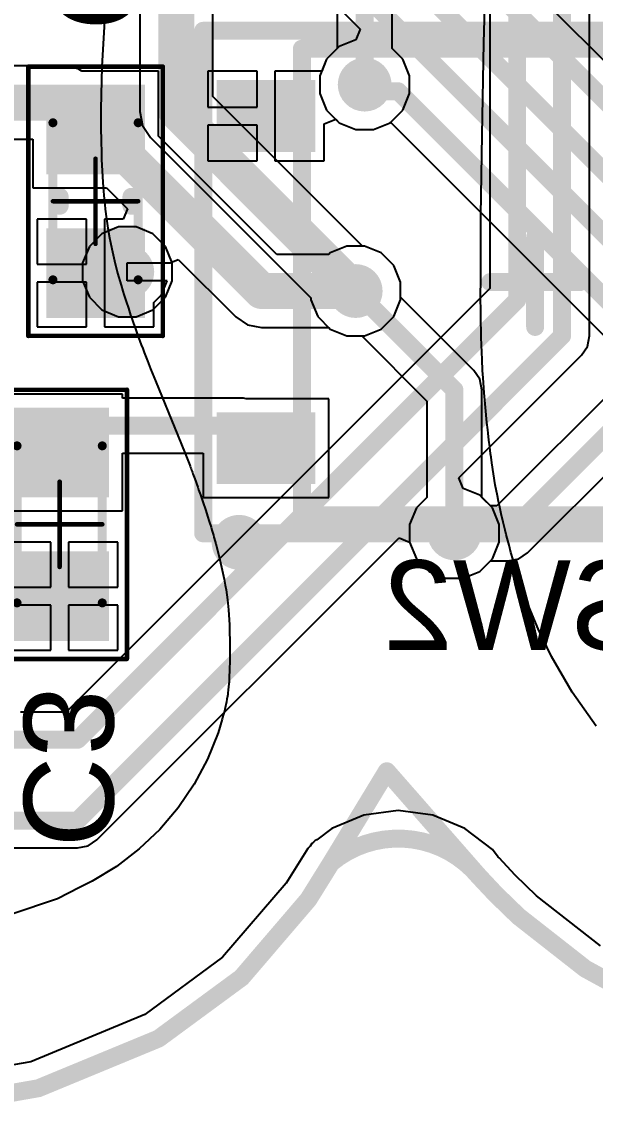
# Model space of a CAD drawing. Header units: inches. Extents: x -30 to 118, y 20 to 51.
# Drawn here: x 86.78 to 93.17, y 19.95 to 32.1 of the extents above; entities that cross this region are included whole.
import ezdxf

# ---------------------------------------------------------------- set-up
doc = ezdxf.new("R2010")
doc.units = ezdxf.units.IN
for name, color, linetype in [('Bottom 3D Body', 216, 'Continuous'), ('Bottom Courtyard', 56, 'Continuous'), ('Bottom Layer', 5, 'Continuous'), ('Bottom Overlay', 54, 'Continuous'), ('Bottom Paste', 16, 'Continuous'), ('Bottom Solder', 6, 'Continuous'), ('Keep-Out Layer', 6, 'Continuous'), ('Mechanical 1', 6, 'Continuous'), ('Top 3D Body', 76, 'Continuous'), ('Top Courtyard', 56, 'Continuous'), ('Top Layer', 1, 'Continuous'), ('Top Overlay', 2, 'Continuous'), ('Via Holes', 16, 'Continuous')]:
    doc.layers.add(name, color=color, linetype=linetype)
doc.styles.add('Arial', font='', dxfattribs={"height": 0.2})
doc.styles.get('Arial').set_extended_font_data('Arial')

# ---------------------------------------------------------------- blocks, each defined once
blk = doc.blocks.new('CAPC0603_1608_55_N_B_532')
at = {"layer": 'Bottom Layer'}
for points in [[(-0.35, 0.5), (-0.35, -0.5), (-1.25, -0.5), (-1.25, 0.5)], [(1.25, 0.5), (1.25, -0.5), (0.35, -0.5), (0.35, 0.5)]]:
    blk.add_hatch(color=5, dxfattribs=at).paths.add_polyline_path(points)
at = {"layer": 'Bottom Paste'}
for points in [[(-0.35, 0.5), (-0.35, -0.5), (-1.25, -0.5), (-1.25, 0.5)], [(1.25, 0.5), (1.25, -0.5), (0.35, -0.5), (0.35, 0.5)]]:
    blk.add_hatch(color=16, dxfattribs=at).paths.add_polyline_path(points)
at = {"layer": 'Bottom Solder'}
for points in [[(-0.3, 0.55), (-0.3, -0.55), (-1.3, -0.55), (-1.3, 0.55)], [(1.3, 0.55), (1.3, -0.55), (0.3, -0.55), (0.3, 0.55)]]:
    blk.add_hatch(color=6, dxfattribs=at).paths.add_polyline_path(points)
at = {"layer": 'Bottom 3D Body'}
for points in [[(-0.875, 0.475, 0.1, 0.1, 0), (0.875, 0.475, 0.1, 0.1, 0)], [(-0.875, 0.475, 0.1, 0.1, 0), (-0.875, -0.475, 0.1, 0.1, 0)], [(0.875, 0.475, 0.1, 0.1, 0), (0.875, -0.475, 0.1, 0.1, 0)], [(-0.875, -0.475, 0.1, 0.1, 0), (0.875, -0.475, 0.1, 0.1, 0)]]:
    blk.add_lwpolyline(points, format="xyseb", dxfattribs=at)
for points in [[(-0.9, 0.475, 0.05, 0.05, 1), (-0.85, 0.475, 0.05, 0.05, 1)], [(-0.9, 0.475, 0.05, 0.05, 1), (-0.85, 0.475, 0.05, 0.05, 1)], [(0.85, 0.475, 0.05, 0.05, 1), (0.9, 0.475, 0.05, 0.05, 1)], [(0.85, 0.475, 0.05, 0.05, 1), (0.9, 0.475, 0.05, 0.05, 1)], [(-0.9, -0.475, 0.05, 0.05, 1), (-0.85, -0.475, 0.05, 0.05, 1)], [(-0.9, -0.475, 0.05, 0.05, 1), (-0.85, -0.475, 0.05, 0.05, 1)], [(0.85, -0.475, 0.05, 0.05, 1), (0.9, -0.475, 0.05, 0.05, 1)], [(0.85, -0.475, 0.05, 0.05, 1), (0.9, -0.475, 0.05, 0.05, 1)]]:
    blk.add_lwpolyline(points, format="xyseb", close=True, dxfattribs=at)
at = {"layer": 'Bottom Courtyard'}
for points in [[(-1.5, 0.75, 0.05, 0.05, 0), (-1.5, -0.75, 0.05, 0.05, 0)], [(-1.5, 0.75, 0.05, 0.05, 0), (1.5, 0.75, 0.05, 0.05, 0)], [(1.5, 0.75, 0.05, 0.05, 0), (1.5, -0.75, 0.05, 0.05, 0)], [(0, 0.475, 0.05, 0.05, 0), (0, -0.475, 0.05, 0.05, 0)], [(-0.475, 0, 0.05, 0.05, 0), (0.475, 0, 0.05, 0.05, 0)], [(-1.5, -0.75, 0.05, 0.05, 0), (1.5, -0.75, 0.05, 0.05, 0)]]:
    blk.add_lwpolyline(points, format="xyseb", dxfattribs=at)
for points in [[(-1.512, 0.75, 0.025, 0.025, 1), (-1.488, 0.75, 0.025, 0.025, 1)], [(-1.512, 0.75, 0.025, 0.025, 1), (-1.488, 0.75, 0.025, 0.025, 1)], [(1.488, 0.75, 0.025, 0.025, 1), (1.513, 0.75, 0.025, 0.025, 1)], [(1.488, 0.75, 0.025, 0.025, 1), (1.513, 0.75, 0.025, 0.025, 1)], [(-0.012, 0.475, 0.025, 0.025, 1), (0.013, 0.475, 0.025, 0.025, 1)], [(-0.487, 0, 0.025, 0.025, 1), (-0.462, 0, 0.025, 0.025, 1)], [(0.463, 0, 0.025, 0.025, 1), (0.488, 0, 0.025, 0.025, 1)], [(-0.012, -0.475, 0.025, 0.025, 1), (0.013, -0.475, 0.025, 0.025, 1)], [(-1.512, -0.75, 0.025, 0.025, 1), (-1.488, -0.75, 0.025, 0.025, 1)], [(-1.512, -0.75, 0.025, 0.025, 1), (-1.488, -0.75, 0.025, 0.025, 1)], [(1.488, -0.75, 0.025, 0.025, 1), (1.513, -0.75, 0.025, 0.025, 1)], [(1.488, -0.75, 0.025, 0.025, 1), (1.513, -0.75, 0.025, 0.025, 1)]]:
    blk.add_lwpolyline(points, format="xyseb", close=True, dxfattribs=at)
blk = doc.blocks.new('CAPC0603_1608_55_N_B_585')
at = {"layer": 'Bottom Layer'}
for points in [[(-0.35, 0.5), (-0.35, -0.5), (-1.25, -0.5), (-1.25, 0.5)], [(1.25, 0.5), (1.25, -0.5), (0.35, -0.5), (0.35, 0.5)]]:
    blk.add_hatch(color=5, dxfattribs=at).paths.add_polyline_path(points)
at = {"layer": 'Bottom Paste'}
for points in [[(-0.35, 0.5), (-0.35, -0.5), (-1.25, -0.5), (-1.25, 0.5)], [(1.25, 0.5), (1.25, -0.5), (0.35, -0.5), (0.35, 0.5)]]:
    blk.add_hatch(color=16, dxfattribs=at).paths.add_polyline_path(points)
at = {"layer": 'Bottom Solder'}
for points in [[(-0.3, 0.55), (-0.3, -0.55), (-1.3, -0.55), (-1.3, 0.55)], [(1.3, 0.55), (1.3, -0.55), (0.3, -0.55), (0.3, 0.55)]]:
    blk.add_hatch(color=6, dxfattribs=at).paths.add_polyline_path(points)
at = {"layer": 'Bottom Overlay'}
for points in [[(-0.05, 0.4, 0.2, 0.2, 0), (0.05, 0.4, 0.2, 0.2, 0)], [(-0.05, -0.4, 0.2, 0.2, 0), (0.05, -0.4, 0.2, 0.2, 0)]]:
    blk.add_lwpolyline(points, format="xyseb", dxfattribs=at)
for points in [[(-0.1, 0.4, 0.1, 0.1, 1), (0, 0.4, 0.1, 0.1, 1)], [(0, 0.4, 0.1, 0.1, 1), (0.1, 0.4, 0.1, 0.1, 1)], [(-0.1, -0.4, 0.1, 0.1, 1), (0, -0.4, 0.1, 0.1, 1)], [(0, -0.4, 0.1, 0.1, 1), (0.1, -0.4, 0.1, 0.1, 1)]]:
    blk.add_lwpolyline(points, format="xyseb", close=True, dxfattribs=at)
at = {"layer": 'Top 3D Body'}
for points in [[(-0.875, 0.475, 0.1, 0.1, 0), (0.875, 0.475, 0.1, 0.1, 0)], [(-0.875, 0.475, 0.1, 0.1, 0), (-0.875, -0.475, 0.1, 0.1, 0)], [(0.875, 0.475, 0.1, 0.1, 0), (0.875, -0.475, 0.1, 0.1, 0)], [(-0.875, -0.475, 0.1, 0.1, 0), (0.875, -0.475, 0.1, 0.1, 0)]]:
    blk.add_lwpolyline(points, format="xyseb", dxfattribs=at)
for points in [[(-0.9, 0.475, 0.05, 0.05, 1), (-0.85, 0.475, 0.05, 0.05, 1)], [(-0.9, 0.475, 0.05, 0.05, 1), (-0.85, 0.475, 0.05, 0.05, 1)], [(0.85, 0.475, 0.05, 0.05, 1), (0.9, 0.475, 0.05, 0.05, 1)], [(0.85, 0.475, 0.05, 0.05, 1), (0.9, 0.475, 0.05, 0.05, 1)], [(-0.9, -0.475, 0.05, 0.05, 1), (-0.85, -0.475, 0.05, 0.05, 1)], [(-0.9, -0.475, 0.05, 0.05, 1), (-0.85, -0.475, 0.05, 0.05, 1)], [(0.85, -0.475, 0.05, 0.05, 1), (0.9, -0.475, 0.05, 0.05, 1)], [(0.85, -0.475, 0.05, 0.05, 1), (0.9, -0.475, 0.05, 0.05, 1)]]:
    blk.add_lwpolyline(points, format="xyseb", close=True, dxfattribs=at)
at = {"layer": 'Top Courtyard'}
for points in [[(-1.5, 0.75, 0.05, 0.05, 0), (1.5, 0.75, 0.05, 0.05, 0)], [(-1.5, 0.75, 0.05, 0.05, 0), (-1.5, -0.75, 0.05, 0.05, 0)], [(1.5, 0.75, 0.05, 0.05, 0), (1.5, -0.75, 0.05, 0.05, 0)], [(0, 0.475, 0.05, 0.05, 0), (0, -0.475, 0.05, 0.05, 0)], [(-0.475, 0, 0.05, 0.05, 0), (0.475, 0, 0.05, 0.05, 0)], [(-1.5, -0.75, 0.05, 0.05, 0), (1.5, -0.75, 0.05, 0.05, 0)]]:
    blk.add_lwpolyline(points, format="xyseb", dxfattribs=at)
for points in [[(-1.513, 0.75, 0.025, 0.025, 1), (-1.488, 0.75, 0.025, 0.025, 1)], [(-1.513, 0.75, 0.025, 0.025, 1), (-1.488, 0.75, 0.025, 0.025, 1)], [(1.488, 0.75, 0.025, 0.025, 1), (1.513, 0.75, 0.025, 0.025, 1)], [(1.488, 0.75, 0.025, 0.025, 1), (1.513, 0.75, 0.025, 0.025, 1)], [(-0.012, 0.475, 0.025, 0.025, 1), (0.013, 0.475, 0.025, 0.025, 1)], [(-0.487, 0, 0.025, 0.025, 1), (-0.462, 0, 0.025, 0.025, 1)], [(0.462, 0, 0.025, 0.025, 1), (0.487, 0, 0.025, 0.025, 1)], [(-0.012, -0.475, 0.025, 0.025, 1), (0.013, -0.475, 0.025, 0.025, 1)], [(-1.513, -0.75, 0.025, 0.025, 1), (-1.488, -0.75, 0.025, 0.025, 1)], [(-1.513, -0.75, 0.025, 0.025, 1), (-1.488, -0.75, 0.025, 0.025, 1)], [(1.488, -0.75, 0.025, 0.025, 1), (1.513, -0.75, 0.025, 0.025, 1)], [(1.488, -0.75, 0.025, 0.025, 1), (1.513, -0.75, 0.025, 0.025, 1)]]:
    blk.add_lwpolyline(points, format="xyseb", close=True, dxfattribs=at)
blk = doc.blocks.new('PTS526_SK15_SMTR2_LFS_B_602')
at = {"layer": 'Bottom Layer'}
for points in [[(-3.5, 2.2), (-2.5, 2.2), (-2.5, 1.5), (-3.5, 1.5)], [(2.5, 2.2), (3.5, 2.2), (3.5, 1.5), (2.5, 1.5)], [(-3.5, -1.5), (-2.5, -1.5), (-2.5, -2.2), (-3.5, -2.2)], [(2.5, -1.5), (3.5, -1.5), (3.5, -2.2), (2.5, -2.2)]]:
    blk.add_hatch(color=5, dxfattribs=at).paths.add_polyline_path(points)
at = {"layer": 'Bottom Paste'}
for points in [[(-3.5, 2.2), (-2.5, 2.2), (-2.5, 1.5), (-3.5, 1.5)], [(2.5, 2.2), (3.5, 2.2), (3.5, 1.5), (2.5, 1.5)], [(-3.5, -1.5), (-2.5, -1.5), (-2.5, -2.2), (-3.5, -2.2)], [(2.5, -1.5), (3.5, -1.5), (3.5, -2.2), (2.5, -2.2)]]:
    blk.add_hatch(color=16, dxfattribs=at).paths.add_polyline_path(points)
at = {"layer": 'Bottom Solder'}
for points in [[(-3.55, 2.25), (-2.45, 2.25), (-2.45, 1.45), (-3.55, 1.45)], [(2.45, 2.25), (3.55, 2.25), (3.55, 1.45), (2.45, 1.45)], [(-3.55, -1.45), (-2.45, -1.45), (-2.45, -2.25), (-3.55, -2.25)], [(2.45, -1.45), (3.55, -1.45), (3.55, -2.25), (2.45, -2.25)]]:
    blk.add_hatch(color=6, dxfattribs=at).paths.add_polyline_path(points)
at = {"layer": 'Bottom 3D Body'}
for points in [[(-2.6, -2.6, 0.2, 0.2, 0), (-2.6, 2.6, 0.2, 0.2, 0)], [(-2.6, 2.6, 0.2, 0.2, 0), (2.6, 2.6, 0.2, 0.2, 0)], [(2.6, -2.6, 0.2, 0.2, 0), (2.6, 2.6, 0.2, 0.2, 0)], [(-2.6, -2.6, 0.2, 0.2, 0), (2.6, -2.6, 0.2, 0.2, 0)]]:
    blk.add_lwpolyline(points, format="xyseb", dxfattribs=at)
for points in [[(-2.65, 2.6, 0.1, 0.1, 1), (-2.55, 2.6, 0.1, 0.1, 1)], [(-2.65, 2.6, 0.1, 0.1, 1), (-2.55, 2.6, 0.1, 0.1, 1)], [(2.55, 2.6, 0.1, 0.1, 1), (2.65, 2.6, 0.1, 0.1, 1)], [(2.55, 2.6, 0.1, 0.1, 1), (2.65, 2.6, 0.1, 0.1, 1)], [(-2.65, -2.6, 0.1, 0.1, 1), (-2.55, -2.6, 0.1, 0.1, 1)], [(-2.65, -2.6, 0.1, 0.1, 1), (-2.55, -2.6, 0.1, 0.1, 1)], [(2.55, -2.6, 0.1, 0.1, 1), (2.65, -2.6, 0.1, 0.1, 1)], [(2.55, -2.6, 0.1, 0.1, 1), (2.65, -2.6, 0.1, 0.1, 1)]]:
    blk.add_lwpolyline(points, format="xyseb", close=True, dxfattribs=at)
at = {"layer": 'Bottom Courtyard'}
for points in [[(-3.7, 2.8, 0.2, 0.2, 0), (3.7, 2.8, 0.2, 0.2, 0)], [(-3.7, -2.8, 0.2, 0.2, 0), (-3.7, 2.8, 0.2, 0.2, 0)], [(3.7, -2.8, 0.2, 0.2, 0), (3.7, 2.8, 0.2, 0.2, 0)], [(0, -0.5, 0.2, 0.2, 0), (0, 0.5, 0.2, 0.2, 0)], [(-0.5, 0, 0.2, 0.2, 0), (0.5, 0, 0.2, 0.2, 0)], [(-3.7, -2.8, 0.2, 0.2, 0), (3.7, -2.8, 0.2, 0.2, 0)]]:
    blk.add_lwpolyline(points, format="xyseb", dxfattribs=at)
for points in [[(-3.75, 2.8, 0.1, 0.1, 1), (-3.65, 2.8, 0.1, 0.1, 1)], [(-3.75, 2.8, 0.1, 0.1, 1), (-3.65, 2.8, 0.1, 0.1, 1)], [(3.65, 2.8, 0.1, 0.1, 1), (3.75, 2.8, 0.1, 0.1, 1)], [(3.65, 2.8, 0.1, 0.1, 1), (3.75, 2.8, 0.1, 0.1, 1)], [(-0.05, 0.5, 0.1, 0.1, 1), (0.05, 0.5, 0.1, 0.1, 1)], [(-0.55, 0, 0.1, 0.1, 1), (-0.45, 0, 0.1, 0.1, 1)], [(0.45, 0, 0.1, 0.1, 1), (0.55, 0, 0.1, 0.1, 1)], [(-0.05, -0.5, 0.1, 0.1, 1), (0.05, -0.5, 0.1, 0.1, 1)], [(-3.75, -2.8, 0.1, 0.1, 1), (-3.65, -2.8, 0.1, 0.1, 1)], [(-3.75, -2.8, 0.1, 0.1, 1), (-3.65, -2.8, 0.1, 0.1, 1)], [(3.65, -2.8, 0.1, 0.1, 1), (3.75, -2.8, 0.1, 0.1, 1)], [(3.65, -2.8, 0.1, 0.1, 1), (3.75, -2.8, 0.1, 0.1, 1)]]:
    blk.add_lwpolyline(points, format="xyseb", close=True, dxfattribs=at)
at = {"layer": 'Bottom Overlay'}
for points in [[(-2.6, 2.6, 0.2, 0.2, 0), (2.6, 2.6, 0.2, 0.2, 0)], [(-2.6, -1.1, 0.2, 0.2, 0), (-2.6, 1.1, 0.2, 0.2, 0)], [(2.6, -1.1, 0.2, 0.2, 0), (2.6, 1.1, 0.2, 0.2, 0)], [(-2.6, -2.6, 0.2, 0.2, 0), (2.6, -2.6, 0.2, 0.2, 0)]]:
    blk.add_lwpolyline(points, format="xyseb", dxfattribs=at)
for points in [[(-2.65, 2.6, 0.1, 0.1, 1), (-2.55, 2.6, 0.1, 0.1, 1)], [(2.55, 2.6, 0.1, 0.1, 1), (2.65, 2.6, 0.1, 0.1, 1)], [(-2.65, 1.1, 0.1, 0.1, 1), (-2.55, 1.1, 0.1, 0.1, 1)], [(2.55, 1.1, 0.1, 0.1, 1), (2.65, 1.1, 0.1, 0.1, 1)], [(-2.65, -1.1, 0.1, 0.1, 1), (-2.55, -1.1, 0.1, 0.1, 1)], [(2.55, -1.1, 0.1, 0.1, 1), (2.65, -1.1, 0.1, 0.1, 1)], [(-2.65, -2.6, 0.1, 0.1, 1), (-2.55, -2.6, 0.1, 0.1, 1)], [(2.55, -2.6, 0.1, 0.1, 1), (2.65, -2.6, 0.1, 0.1, 1)], [(-3.15, -2.9, 0.31, 0.31, 1), (-3.45, -2.9, 0.31, 0.31, 1)], [(-3.528, -2.9, 0.155, 0.155, 1), (-3.373, -2.9, 0.155, 0.155, 1)], [(-3.228, -2.9, 0.155, 0.155, 1), (-3.073, -2.9, 0.155, 0.155, 1)]]:
    blk.add_lwpolyline(points, format="xyseb", close=True, dxfattribs=at)

msp = doc.modelspace()

# ---------------------------------------------------------------- hatches: boundary and pattern name
at = {"layer": 'Bottom Layer'}
h = msp.add_hatch(color=5, dxfattribs=at)
edge = h.paths.add_edge_path()
edge.add_arc((90.6, 31.4), 0.3, 0, 360)
h = msp.add_hatch(color=5, dxfattribs=at)
edge = h.paths.add_edge_path()
edge.add_arc((87.954, 29.314), 0.3, 0, 360)
h = msp.add_hatch(color=5, dxfattribs=at)
edge = h.paths.add_edge_path()
edge.add_arc((90.5, 29.1), 0.3, 0, 360)
h = msp.add_hatch(color=5, dxfattribs=at)
edge = h.paths.add_edge_path()
edge.add_arc((91.6, 26.4), 0.3, 0, 360)
at = {"layer": 'Top Layer'}
h = msp.add_hatch(color=1, dxfattribs=at)
edge = h.paths.add_edge_path()
edge.add_arc((90.6, 31.4), 0.3, 0, 360)
h = msp.add_hatch(color=1, dxfattribs=at)
edge = h.paths.add_edge_path()
edge.add_arc((87.954, 29.314), 0.3, 0, 360)
h = msp.add_hatch(color=1, dxfattribs=at)
edge = h.paths.add_edge_path()
edge.add_arc((90.5, 29.1), 0.3, 0, 360)
h = msp.add_hatch(color=1, dxfattribs=at)
edge = h.paths.add_edge_path()
edge.add_arc((91.6, 26.4), 0.3, 0, 360)
at = {"layer": 'Via Holes'}
h = msp.add_hatch(color=7, dxfattribs=at)
edge = h.paths.add_edge_path()
edge.add_arc((90.6, 31.4), 0.15, 0, 360)
h = msp.add_hatch(color=7, dxfattribs=at)
edge = h.paths.add_edge_path()
edge.add_arc((87.954, 29.314), 0.15, 0, 360)
h = msp.add_hatch(color=7, dxfattribs=at)
edge = h.paths.add_edge_path()
edge.add_arc((90.5, 29.1), 0.15, 0, 360)
h = msp.add_hatch(color=7, dxfattribs=at)
edge = h.paths.add_edge_path()
edge.add_arc((91.6, 26.4), 0.15, 0, 360)

# ---------------------------------------------------------------- linework, layer by layer
at = {"layer": 'Bottom Layer'}
for p, q in [((93.839, 31.094), (92.106, 32.827)), ((90.073, 32.494), (90.55, 32.017)), ((90.55, 32.017), (90.501, 31.9)), ((90.501, 31.9), (90.317, 31.824)), ((90.501, 31.9), (90.501, 31.9)), ((90.317, 31.824), (90.176, 31.683)), ((87.25, 31.608), (86.065, 31.608)), ((87.406, 31.577), (87.25, 31.608)), ((87.25, 31.608), (87.25, 31.608)), ((90.176, 31.683), (90.121, 31.55)), ((87.446, 31.55), (87.406, 31.577)), ((88.3, 31.55), (87.446, 31.55)), ((88.3, 30.827), (88.3, 31.55)), ((89.4, 31.55), (88.85, 31.55)), ((88.85, 31.55), (88.85, 31.15)), ((89.4, 31.15), (89.4, 31.55)), ((90.121, 31.55), (89.6, 31.55)), ((89.6, 31.55), (89.6, 31.05)), ((88.85, 31.15), (89.4, 31.15)), ((89.6, 31.05), (89.6, 30.55)), ((90.15, 30.963), (90.277, 31.016)), ((90.277, 31.016), (90.317, 30.976)), ((89.4, 30.95), (88.85, 30.95)), ((88.85, 30.95), (88.85, 30.55)), ((89.4, 30.55), (89.4, 30.95)), ((90.15, 30.55), (90.15, 30.963)), ((90.317, 30.976), (90.501, 30.9)), ((90.501, 30.9), (90.699, 30.9)), ((90.699, 30.9), (90.883, 30.976)), ((90.883, 30.976), (90.887, 30.98)), ((90.887, 30.98), (93.534, 28.334)), ((86.137, 30.792), (86.9, 30.792)), ((86.9, 30.792), (86.9, 30.25)), ((89.619, 29.508), (88.3, 30.827)), ((88.85, 30.55), (89.4, 30.55)), ((89.6, 30.55), (90.15, 30.55)), ((86.9, 30.25), (87.723, 30.25)), ((87.723, 30.25), (87.956, 30.017)), ((87.956, 30.017), (87.907, 29.9)), ((87.5, 29.9), (86.95, 29.9)), ((86.95, 29.9), (86.95, 29.4)), ((87.5, 29.4), (87.5, 29.9)), ((87.907, 29.9), (87.7, 29.9)), ((87.7, 29.9), (87.7, 29.3)), ((90.401, 29.6), (90.217, 29.524)), ((90.599, 29.6), (90.401, 29.6)), ((90.783, 29.524), (90.599, 29.6)), ((87.954, 29.214), (87.954, 29.414)), ((87.954, 29.414), (88.435, 29.414)), ((88.435, 29.414), (88.441, 29.418)), ((88.441, 29.418), (88.522, 29.451)), ((88.522, 29.451), (89.162, 28.812)), ((90.201, 29.508), (89.619, 29.508)), ((90.217, 29.524), (90.201, 29.508)), ((90.924, 29.383), (90.783, 29.524)), ((86.95, 29.4), (87.5, 29.4)), ((87.7, 29.3), (87.7, 28.7)), ((91, 29.199), (90.924, 29.383)), ((87.5, 29.2), (86.95, 29.2)), ((86.95, 29.2), (86.95, 28.7)), ((87.5, 28.7), (87.5, 29.2)), ((88.4, 29.214), (87.954, 29.214)), ((88.336, 29.059), (88.4, 29.214)), ((91, 29.033), (91, 29.199)), ((88.25, 28.973), (88.336, 29.059)), ((88.25, 28.7), (88.25, 28.973)), ((91.816, 28.216), (91, 29.033)), ((89.162, 28.812), (89.162, 28.812)), ((89.162, 28.812), (89.294, 28.723)), ((86.95, 28.7), (87.5, 28.7)), ((87.7, 28.7), (88.25, 28.7)), ((89.294, 28.723), (89.45, 28.692)), ((89.45, 28.692), (90.201, 28.692)), ((90.201, 28.692), (90.217, 28.676)), ((90.217, 28.676), (90.401, 28.6)), ((90.401, 28.6), (90.567, 28.6)), ((90.567, 28.6), (91.294, 27.873)), ((91.883, 28.117), (91.816, 28.216)), ((91.816, 28.216), (91.816, 28.216)), ((91.906, 28), (91.883, 28.117)), ((87.9, 27.95), (86.5, 27.95)), ((87.9, 27.906), (87.9, 27.95)), ((91.906, 26.801), (91.906, 28)), ((89.25, 27.906), (87.9, 27.906)), ((89.28, 27.9), (89.25, 27.906)), ((89.25, 27.906), (89.25, 27.906)), ((90.2, 27.9), (89.28, 27.9)), ((90.2, 26.8), (90.2, 27.9)), ((91.294, 27.873), (91.294, 26.801)), ((87.9, 26.65), (87.9, 27.294)), ((87.9, 27.294), (88.8, 27.294)), ((88.8, 27.294), (88.8, 26.8)), ((88.8, 26.8), (90.2, 26.8)), ((91.294, 26.801), (91.176, 26.683)), ((92.024, 26.683), (91.906, 26.801)), ((86.5, 26.65), (87.9, 26.65)), ((91.176, 26.683), (91.1, 26.499)), ((92.1, 26.499), (92.024, 26.683)), ((91.1, 26.499), (91.1, 26.301)), ((92.1, 26.301), (92.1, 26.499)), ((87.1, 26.3), (86.55, 26.3)), ((87.1, 25.8), (87.1, 26.3)), ((87.85, 26.3), (87.3, 26.3)), ((87.3, 26.3), (87.3, 25.8)), ((87.85, 25.8), (87.85, 26.3)), ((91.1, 26.301), (91.176, 26.117)), ((92.024, 26.117), (92.1, 26.301)), ((91.176, 26.117), (91.317, 25.976)), ((91.883, 25.976), (92.024, 26.117)), ((91.317, 25.976), (91.501, 25.9)), ((91.501, 25.9), (91.699, 25.9)), ((91.699, 25.9), (91.883, 25.976)), ((86.55, 25.8), (87.1, 25.8)), ((87.3, 25.8), (87.85, 25.8)), ((87.1, 25.6), (86.55, 25.6)), ((87.1, 25.1), (87.1, 25.6)), ((87.85, 25.6), (87.3, 25.6)), ((87.3, 25.6), (87.3, 25.1)), ((87.85, 25.1), (87.85, 25.6)), ((86.55, 25.1), (87.1, 25.1)), ((87.3, 25.1), (87.85, 25.1)), ((90.591, 23.261), (90.233, 23.113)), ((90.975, 23.312), (90.591, 23.261)), ((91.358, 23.261), (90.975, 23.312)), ((91.716, 23.113), (91.358, 23.261)), ((90.233, 23.113), (90.068, 22.986)), ((92.023, 22.877), (91.716, 23.113)), ((90.048, 22.977), (90.031, 22.959)), ((90.068, 22.986), (90.048, 22.977)), ((89.967, 22.89), (89.726, 22.502)), ((89.991, 22.916), (89.967, 22.89)), ((90.01, 22.945), (89.991, 22.916)), ((90.031, 22.959), (90.01, 22.945)), ((92.088, 22.793), (92.023, 22.877)), ((92.098, 22.786), (92.088, 22.793)), ((92.278, 22.593), (92.098, 22.786)), ((89.726, 22.502), (89.017, 21.676)), ((92.517, 22.362), (92.278, 22.593)), ((93.228, 21.805), (92.517, 22.362)), ((89.017, 21.676), (88.151, 21.039)), ((88.151, 21.039), (86.877, 20.512)), ((86.877, 20.512), (85.983, 20.356))]:
    msp.add_line(p, q, dxfattribs=at)
for points in [[(90.2, 32.8, 0.2, 0.2, 0), (94.05, 28.95, 0.2, 0.2, 0)], [(91.8, 32.7, 0.2, 0.2, 0), (94.7, 29.8, 0.2, 0.2, 0)], [(91.2, 32.5, 0.2, 0.2, 0), (94.35, 29.35, 0.2, 0.2, 0)], [(90.6, 31.4, 0.2, 0.2, 0), (90.674, 31.326, 0.2, 0.2, 0)], [(85.075, 31.2, 0.4, 0.4, 0), (87.25, 31.2, 0.4, 0.4, 0)], [(87.25, 31.2, 0.4, 0.4, 0), (87.55, 30.9, 0.4, 0.4, 0)], [(90.674, 31.326, 0.2, 0.2, 0), (90.974, 31.326, 0.2, 0.2, 0)], [(90.974, 31.326, 0.2, 0.2, 0), (93.75, 28.55, 0.2, 0.2, 0)], [(87.55, 30.9, 0.4, 0.4, 0), (87.6, 30.9, 0.4, 0.4, 0)], [(87.6, 30.9, 0.4, 0.4, 0), (87.65, 30.9, 0.4, 0.4, 0)], [(87.65, 30.9, 0.4, 0.4, 0), (89.45, 29.1, 0.4, 0.4, 0)], [(89.45, 29.1, 0.4, 0.4, 0), (90.5, 29.1, 0.4, 0.4, 0)], [(90.5, 29.1, 0.2, 0.2, 0), (91.6, 28, 0.2, 0.2, 0)], [(91.6, 26.4, 0.2, 0.2, 0), (91.6, 28, 0.2, 0.2, 0)], [(84.768, 27.6, 0.2, 0.2, 0), (89.25, 27.6, 0.2, 0.2, 0)], [(89.25, 27.6, 0.2, 0.2, 0), (89.5, 27.35, 0.2, 0.2, 0)]]:
    msp.add_lwpolyline(points, format="xyseb", dxfattribs=at)
for points in [[(90.55, 31.4, 0.1, 0.1, 1), (90.65, 31.4, 0.1, 0.1, 1)], [(87.15, 31.2, 0.2, 0.2, 1), (87.35, 31.2, 0.2, 0.2, 1)], [(87.15, 31.2, 0.2, 0.2, 1), (87.35, 31.2, 0.2, 0.2, 1)], [(90.624, 31.326, 0.1, 0.1, 1), (90.724, 31.326, 0.1, 0.1, 1)], [(90.624, 31.326, 0.1, 0.1, 1), (90.724, 31.326, 0.1, 0.1, 1)], [(90.924, 31.326, 0.1, 0.1, 1), (91.024, 31.326, 0.1, 0.1, 1)], [(90.924, 31.326, 0.1, 0.1, 1), (91.024, 31.326, 0.1, 0.1, 1)], [(87.45, 30.9, 0.2, 0.2, 1), (87.65, 30.9, 0.2, 0.2, 1)], [(87.45, 30.9, 0.2, 0.2, 1), (87.65, 30.9, 0.2, 0.2, 1)], [(87.5, 30.9, 0.2, 0.2, 1), (87.7, 30.9, 0.2, 0.2, 1)], [(87.5, 30.9, 0.2, 0.2, 1), (87.7, 30.9, 0.2, 0.2, 1)], [(87.55, 30.9, 0.2, 0.2, 1), (87.75, 30.9, 0.2, 0.2, 1)], [(87.55, 30.9, 0.2, 0.2, 1), (87.75, 30.9, 0.2, 0.2, 1)], [(89.35, 29.1, 0.2, 0.2, 1), (89.55, 29.1, 0.2, 0.2, 1)], [(89.35, 29.1, 0.2, 0.2, 1), (89.55, 29.1, 0.2, 0.2, 1)], [(90.4, 29.1, 0.2, 0.2, 1), (90.6, 29.1, 0.2, 0.2, 1)], [(90.45, 29.1, 0.1, 0.1, 1), (90.55, 29.1, 0.1, 0.1, 1)], [(91.55, 28, 0.1, 0.1, 1), (91.65, 28, 0.1, 0.1, 1)], [(91.55, 28, 0.1, 0.1, 1), (91.65, 28, 0.1, 0.1, 1)], [(89.2, 27.6, 0.1, 0.1, 1), (89.3, 27.6, 0.1, 0.1, 1)], [(89.2, 27.6, 0.1, 0.1, 1), (89.3, 27.6, 0.1, 0.1, 1)], [(89.45, 27.35, 0.1, 0.1, 1), (89.55, 27.35, 0.1, 0.1, 1)], [(91.55, 26.4, 0.1, 0.1, 1), (91.65, 26.4, 0.1, 0.1, 1)]]:
    msp.add_lwpolyline(points, format="xyseb", close=True, dxfattribs=at)
at = {"layer": 'Keep-Out Layer'}
for points in [[(90.227, 22.729, 0.2, 0.2, -0.414214), (91.875, 22.576, 0.2, 0.2, 0)], [(89.973, 22.321, 0.2, 0.2, 0), (90.227, 22.729, 0.2, 0.2, 0)], [(91.875, 22.576, 0.2, 0.2, 0), (92.06, 22.379, 0.2, 0.2, 0)], [(92.06, 22.379, 0.2, 0.2, 0), (92.316, 22.131, 0.2, 0.2, 0)], [(89.227, 21.45, 0.2, 0.2, 0), (89.973, 22.321, 0.2, 0.2, 0)], [(92.316, 22.131, 0.2, 0.2, 0), (93.059, 21.549, 0.2, 0.2, 0)], [(93.059, 21.549, 0.2, 0.2, 0), (93.887, 21.096, 0.2, 0.2, 0)], [(88.302, 20.77, 0.2, 0.2, 0), (89.227, 21.45, 0.2, 0.2, 0)], [(86.963, 20.217, 0.2, 0.2, 0), (88.302, 20.77, 0.2, 0.2, 0)], [(86.008, 20.05, 0.2, 0.2, 0), (86.963, 20.217, 0.2, 0.2, 0)]]:
    msp.add_lwpolyline(points, format="xyseb", dxfattribs=at)
for points in [[(90.177, 22.729, 0.1, 0.1, 1), (90.277, 22.729, 0.1, 0.1, 1)], [(90.177, 22.729, 0.1, 0.1, 1), (90.277, 22.729, 0.1, 0.1, 1)], [(91.825, 22.576, 0.1, 0.1, 1), (91.925, 22.576, 0.1, 0.1, 1)], [(91.825, 22.576, 0.1, 0.1, 1), (91.925, 22.576, 0.1, 0.1, 1)], [(92.01, 22.379, 0.1, 0.1, 1), (92.11, 22.379, 0.1, 0.1, 1)], [(92.01, 22.379, 0.1, 0.1, 1), (92.11, 22.379, 0.1, 0.1, 1)], [(89.923, 22.321, 0.1, 0.1, 1), (90.023, 22.321, 0.1, 0.1, 1)], [(89.923, 22.321, 0.1, 0.1, 1), (90.023, 22.321, 0.1, 0.1, 1)], [(92.266, 22.131, 0.1, 0.1, 1), (92.366, 22.131, 0.1, 0.1, 1)], [(92.266, 22.131, 0.1, 0.1, 1), (92.366, 22.131, 0.1, 0.1, 1)], [(93.009, 21.549, 0.1, 0.1, 1), (93.109, 21.549, 0.1, 0.1, 1)], [(93.009, 21.549, 0.1, 0.1, 1), (93.109, 21.549, 0.1, 0.1, 1)], [(89.177, 21.45, 0.1, 0.1, 1), (89.277, 21.45, 0.1, 0.1, 1)], [(89.177, 21.45, 0.1, 0.1, 1), (89.277, 21.45, 0.1, 0.1, 1)], [(88.252, 20.77, 0.1, 0.1, 1), (88.352, 20.77, 0.1, 0.1, 1)], [(88.252, 20.77, 0.1, 0.1, 1), (88.352, 20.77, 0.1, 0.1, 1)], [(86.913, 20.217, 0.1, 0.1, 1), (87.013, 20.217, 0.1, 0.1, 1)], [(86.913, 20.217, 0.1, 0.1, 1), (87.013, 20.217, 0.1, 0.1, 1)]]:
    msp.add_lwpolyline(points, format="xyseb", close=True, dxfattribs=at)
at = {"layer": 'Mechanical 1'}
for points in [[(90.227, 22.729, 0.2, 0.2, 0), (90.847, 23.749, 0.2, 0.2, 0)], [(90.847, 23.749, 0.2, 0.2, 0), (91.875, 22.576, 0.2, 0.2, 0)], [(89.973, 22.321, 0.2, 0.2, 0), (90.227, 22.729, 0.2, 0.2, 0)], [(91.875, 22.576, 0.2, 0.2, 0), (92.06, 22.379, 0.2, 0.2, 0)], [(92.06, 22.379, 0.2, 0.2, 0), (92.316, 22.131, 0.2, 0.2, 0)], [(89.227, 21.45, 0.2, 0.2, 0), (89.973, 22.321, 0.2, 0.2, 0)], [(92.316, 22.131, 0.2, 0.2, 0), (93.059, 21.549, 0.2, 0.2, 0)], [(93.059, 21.549, 0.2, 0.2, 0), (93.887, 21.096, 0.2, 0.2, 0)], [(88.302, 20.77, 0.2, 0.2, 0), (89.227, 21.45, 0.2, 0.2, 0)], [(86.963, 20.217, 0.2, 0.2, 0), (88.302, 20.77, 0.2, 0.2, 0)], [(86.008, 20.05, 0.2, 0.2, 0), (86.963, 20.217, 0.2, 0.2, 0)]]:
    msp.add_lwpolyline(points, format="xyseb", dxfattribs=at)
for points in [[(90.797, 23.749, 0.1, 0.1, 1), (90.897, 23.749, 0.1, 0.1, 1)], [(90.797, 23.749, 0.1, 0.1, 1), (90.897, 23.749, 0.1, 0.1, 1)], [(90.177, 22.729, 0.1, 0.1, 1), (90.277, 22.729, 0.1, 0.1, 1)], [(90.177, 22.729, 0.1, 0.1, 1), (90.277, 22.729, 0.1, 0.1, 1)], [(91.825, 22.576, 0.1, 0.1, 1), (91.925, 22.576, 0.1, 0.1, 1)], [(91.825, 22.576, 0.1, 0.1, 1), (91.925, 22.576, 0.1, 0.1, 1)], [(92.01, 22.379, 0.1, 0.1, 1), (92.11, 22.379, 0.1, 0.1, 1)], [(92.01, 22.379, 0.1, 0.1, 1), (92.11, 22.379, 0.1, 0.1, 1)], [(89.923, 22.321, 0.1, 0.1, 1), (90.023, 22.321, 0.1, 0.1, 1)], [(89.923, 22.321, 0.1, 0.1, 1), (90.023, 22.321, 0.1, 0.1, 1)], [(92.266, 22.131, 0.1, 0.1, 1), (92.366, 22.131, 0.1, 0.1, 1)], [(92.266, 22.131, 0.1, 0.1, 1), (92.366, 22.131, 0.1, 0.1, 1)], [(93.009, 21.549, 0.1, 0.1, 1), (93.109, 21.549, 0.1, 0.1, 1)], [(93.009, 21.549, 0.1, 0.1, 1), (93.109, 21.549, 0.1, 0.1, 1)], [(89.177, 21.45, 0.1, 0.1, 1), (89.277, 21.45, 0.1, 0.1, 1)], [(89.177, 21.45, 0.1, 0.1, 1), (89.277, 21.45, 0.1, 0.1, 1)], [(88.252, 20.77, 0.1, 0.1, 1), (88.352, 20.77, 0.1, 0.1, 1)], [(88.252, 20.77, 0.1, 0.1, 1), (88.352, 20.77, 0.1, 0.1, 1)], [(86.913, 20.217, 0.1, 0.1, 1), (87.013, 20.217, 0.1, 0.1, 1)], [(86.913, 20.217, 0.1, 0.1, 1), (87.013, 20.217, 0.1, 0.1, 1)]]:
    msp.add_lwpolyline(points, format="xyseb", close=True, dxfattribs=at)
at = {"layer": 'Top Layer'}
for p, q in [((91.994, 44.2), (91.994, 29.127)), ((88.092, 36.5), (88.092, 31.1)), ((88.908, 31.269), (88.908, 36.331)), ((93.106, 28.6), (93.106, 35.196)), ((90.294, 32.999), (90.294, 31.801)), ((90.906, 31.801), (90.906, 32.999)), ((90.294, 31.801), (90.176, 31.683)), ((91.024, 31.683), (90.906, 31.801)), ((90.176, 31.683), (90.1, 31.499)), ((91.1, 31.499), (91.024, 31.683)), ((90.1, 31.499), (90.1, 31.301)), ((91.1, 31.301), (91.1, 31.499)), ((90.577, 29.6), (88.908, 31.269)), ((90.1, 31.301), (90.176, 31.117)), ((91.024, 31.117), (91.1, 31.301)), ((90.176, 31.117), (90.317, 30.976)), ((90.883, 30.976), (91.024, 31.117)), ((88.092, 31.1), (88.092, 31.1)), ((88.092, 31.1), (88.123, 30.944)), ((88.123, 30.944), (88.212, 30.812)), ((90.317, 30.976), (90.501, 30.9)), ((90.501, 30.9), (90.699, 30.9)), ((90.699, 30.9), (90.883, 30.976)), ((88.212, 30.812), (90, 29.023)), ((87.855, 29.814), (87.671, 29.738)), ((88.054, 29.814), (87.855, 29.814)), ((88.238, 29.738), (88.054, 29.814)), ((87.671, 29.738), (87.531, 29.597)), ((88.378, 29.597), (88.238, 29.738)), ((87.531, 29.597), (87.454, 29.413)), ((88.454, 29.413), (88.378, 29.597)), ((90.599, 29.6), (90.577, 29.6)), ((90.783, 29.524), (90.599, 29.6)), ((87.454, 29.413), (87.454, 29.214)), ((88.454, 29.214), (88.454, 29.413)), ((90.924, 29.383), (90.783, 29.524)), ((91, 29.199), (90.924, 29.383)), ((87.454, 29.214), (87.531, 29.031)), ((88.378, 29.031), (88.454, 29.214)), ((91, 29.001), (91, 29.199)), ((91.994, 29.127), (87.273, 24.406)), ((87.531, 29.031), (87.671, 28.89)), ((88.238, 28.89), (88.378, 29.031)), ((90, 29.023), (90, 29.001)), ((90, 29.001), (90.076, 28.817)), ((90.924, 28.817), (91, 29.001)), ((87.671, 28.89), (87.855, 28.814)), ((87.855, 28.814), (88.054, 28.814)), ((88.054, 28.814), (88.238, 28.89)), ((90.076, 28.817), (90.217, 28.676)), ((90.783, 28.676), (90.924, 28.817)), ((90.217, 28.676), (90.401, 28.6)), ((90.599, 28.6), (90.783, 28.676)), ((90.401, 28.6), (90.599, 28.6)), ((93.083, 28.483), (93.106, 28.6)), ((93.016, 28.384), (93.083, 28.483)), ((91.65, 27.017), (93.016, 28.384)), ((93.016, 28.384), (93.016, 28.384)), ((93.56, 28.192), (92.073, 26.706)), ((92.416, 26.184), (94.082, 27.849)), ((91.699, 26.9), (91.65, 27.017)), ((91.883, 26.824), (91.699, 26.9)), ((91.699, 26.9), (91.699, 26.9)), ((92.001, 26.706), (91.883, 26.824)), ((92.073, 26.706), (92.001, 26.706)), ((87.616, 22.984), (90.983, 26.35)), ((90.983, 26.35), (91.1, 26.301)), ((91.1, 26.301), (91.1, 26.301)), ((91.1, 26.301), (91.176, 26.117)), ((92.317, 26.117), (92.416, 26.184)), ((91.176, 26.117), (91.317, 25.976)), ((91.883, 25.976), (92.001, 26.094)), ((92.001, 26.094), (92.2, 26.094)), ((92.2, 26.094), (92.317, 26.117)), ((92.2, 26.094), (92.2, 26.094)), ((91.317, 25.976), (91.501, 25.9)), ((91.501, 25.9), (91.699, 25.9)), ((91.699, 25.9), (91.883, 25.976)), ((87.273, 24.406), (86.764, 24.406)), ((90.591, 23.261), (90.233, 23.113)), ((90.975, 23.312), (90.591, 23.261)), ((91.358, 23.261), (90.975, 23.312)), ((91.716, 23.113), (91.358, 23.261)), ((90.233, 23.113), (90.068, 22.986)), ((92.023, 22.877), (91.716, 23.113)), ((87.517, 22.917), (87.616, 22.984)), ((90.048, 22.977), (90.031, 22.959)), ((90.068, 22.986), (90.048, 22.977)), ((85.8, 22.894), (87.4, 22.894)), ((87.4, 22.894), (87.517, 22.917)), ((87.4, 22.894), (87.4, 22.894)), ((89.967, 22.89), (89.726, 22.502)), ((89.991, 22.916), (89.967, 22.89)), ((90.01, 22.945), (89.991, 22.916)), ((90.031, 22.959), (90.01, 22.945)), ((92.088, 22.793), (92.023, 22.877)), ((92.098, 22.786), (92.088, 22.793)), ((92.278, 22.593), (92.098, 22.786)), ((89.726, 22.502), (89.017, 21.676)), ((92.517, 22.362), (92.278, 22.593)), ((93.228, 21.805), (92.517, 22.362)), ((89.017, 21.676), (88.151, 21.039)), ((88.151, 21.039), (86.877, 20.512)), ((86.877, 20.512), (85.983, 20.356))]:
    msp.add_line(p, q, dxfattribs=at)
for points in [[(92.3, 29, 0.2, 0.2, 0), (92.3, 44.2, 0.2, 0.2, 0)], [(92.8, 28.6, 0.2, 0.2, 0), (92.8, 43.9, 0.2, 0.2, 0)], [(88.5, 31.1, 0.4, 0.4, 0), (88.5, 36.5, 0.4, 0.4, 0)], [(90.6, 31.4, 0.2, 0.2, 0), (90.6, 33.4, 0.2, 0.2, 0)], [(88.5, 31.1, 0.4, 0.4, 0), (90.5, 29.1, 0.4, 0.4, 0)], [(87.4, 24.1, 0.2, 0.2, 0), (92.3, 29, 0.2, 0.2, 0)], [(87.4, 23.2, 0.2, 0.2, 0), (92.8, 28.6, 0.2, 0.2, 0)], [(92.2, 26.4, 0.2, 0.2, 0), (93.866, 28.066, 0.2, 0.2, 0)], [(91.6, 26.4, 0.2, 0.2, 0), (92.2, 26.4, 0.2, 0.2, 0)], [(86.462, 24.1, 0.2, 0.2, 0), (87.4, 24.1, 0.2, 0.2, 0)], [(85.8, 23.2, 0.2, 0.2, 0), (87.4, 23.2, 0.2, 0.2, 0)]]:
    msp.add_lwpolyline(points, format="xyseb", dxfattribs=at)
for points in [[(90.55, 31.4, 0.1, 0.1, 1), (90.65, 31.4, 0.1, 0.1, 1)], [(88.4, 31.1, 0.2, 0.2, 1), (88.6, 31.1, 0.2, 0.2, 1)], [(88.4, 31.1, 0.2, 0.2, 1), (88.6, 31.1, 0.2, 0.2, 1)], [(90.4, 29.1, 0.2, 0.2, 1), (90.6, 29.1, 0.2, 0.2, 1)], [(92.25, 29, 0.1, 0.1, 1), (92.35, 29, 0.1, 0.1, 1)], [(92.25, 29, 0.1, 0.1, 1), (92.35, 29, 0.1, 0.1, 1)], [(92.75, 28.6, 0.1, 0.1, 1), (92.85, 28.6, 0.1, 0.1, 1)], [(92.75, 28.6, 0.1, 0.1, 1), (92.85, 28.6, 0.1, 0.1, 1)], [(91.55, 26.4, 0.1, 0.1, 1), (91.65, 26.4, 0.1, 0.1, 1)], [(92.15, 26.4, 0.1, 0.1, 1), (92.25, 26.4, 0.1, 0.1, 1)], [(92.15, 26.4, 0.1, 0.1, 1), (92.25, 26.4, 0.1, 0.1, 1)], [(87.35, 24.1, 0.1, 0.1, 1), (87.45, 24.1, 0.1, 0.1, 1)], [(87.35, 24.1, 0.1, 0.1, 1), (87.45, 24.1, 0.1, 0.1, 1)], [(87.35, 23.2, 0.1, 0.1, 1), (87.45, 23.2, 0.1, 0.1, 1)], [(87.35, 23.2, 0.1, 0.1, 1), (87.45, 23.2, 0.1, 0.1, 1)]]:
    msp.add_lwpolyline(points, format="xyseb", close=True, dxfattribs=at)
at = {"layer": 'Top Overlay'}
for p, q in [((91.93, 31.865), (91.963, 33.283)), ((87.709, 32.233), (87.687, 31.917)), ((87.687, 31.917), (87.671, 31.601)), ((91.909, 30.839), (91.93, 31.865)), ((87.671, 31.601), (87.661, 31.285)), ((87.661, 31.285), (87.659, 31.127)), ((87.659, 31.127), (87.658, 31.057)), ((87.658, 31.057), (87.659, 30.916)), ((87.659, 30.916), (87.661, 30.776)), ((87.661, 30.776), (87.665, 30.636)), ((91.896, 29.943), (91.909, 30.839)), ((87.665, 30.636), (87.668, 30.566)), ((87.668, 30.566), (87.668, 30.566)), ((87.668, 30.566), (87.67, 30.503)), ((87.67, 30.503), (87.677, 30.378)), ((87.677, 30.378), (87.686, 30.253)), ((87.686, 30.253), (87.697, 30.129)), ((87.697, 30.129), (87.704, 30.066)), ((87.704, 30.066), (87.709, 30.013)), ((87.709, 30.013), (87.723, 29.906)), ((87.723, 29.906), (87.738, 29.799)), ((91.895, 29.849), (91.896, 29.943)), ((91.896, 29.943), (91.896, 29.943)), ((87.738, 29.799), (87.756, 29.693)), ((91.894, 29.662), (91.895, 29.849)), ((87.756, 29.693), (87.766, 29.64)), ((91.893, 29.476), (91.894, 29.662)), ((87.766, 29.64), (87.781, 29.572)), ((87.781, 29.572), (87.812, 29.436)), ((87.812, 29.436), (87.846, 29.301)), ((91.893, 29.289), (91.893, 29.476)), ((87.846, 29.301), (87.884, 29.167)), ((91.893, 29.195), (91.893, 29.289)), ((87.884, 29.167), (87.904, 29.1)), ((91.892, 29.073), (91.893, 29.195)), ((91.893, 29.195), (91.893, 29.195)), ((87.904, 29.1), (87.916, 29.061)), ((87.916, 29.061), (87.941, 28.984)), ((91.894, 28.827), (91.892, 29.073)), ((87.941, 28.984), (87.966, 28.908)), ((87.966, 28.908), (87.991, 28.831)), ((87.991, 28.831), (88.004, 28.793)), ((91.899, 28.582), (91.894, 28.827)), ((88.004, 28.793), (88.019, 28.751)), ((88.019, 28.751), (88.049, 28.667)), ((88.049, 28.667), (88.079, 28.584)), ((88.079, 28.584), (88.11, 28.501)), ((91.908, 28.337), (91.899, 28.582)), ((88.11, 28.501), (88.126, 28.459)), ((88.126, 28.459), (88.126, 28.459)), ((88.126, 28.459), (88.143, 28.414)), ((88.143, 28.414), (88.178, 28.323)), ((88.178, 28.323), (88.214, 28.233)), ((91.914, 28.215), (91.908, 28.337)), ((88.214, 28.233), (88.251, 28.143)), ((91.919, 28.132), (91.914, 28.215)), ((88.251, 28.143), (88.269, 28.098)), ((88.269, 28.098), (88.269, 28.098)), ((88.269, 28.098), (88.516, 27.492)), ((91.932, 27.967), (91.919, 28.132)), ((91.946, 27.802), (91.932, 27.967)), ((91.963, 27.637), (91.946, 27.802)), ((91.972, 27.554), (91.963, 27.637)), ((88.516, 27.492), (88.598, 27.29)), ((91.976, 27.516), (91.972, 27.554)), ((91.985, 27.44), (91.976, 27.516)), ((91.994, 27.363), (91.985, 27.44)), ((92.004, 27.287), (91.994, 27.363)), ((88.598, 27.29), (88.651, 27.158)), ((92.009, 27.249), (92.004, 27.287)), ((92.017, 27.187), (92.009, 27.249)), ((88.651, 27.158), (88.654, 27.15)), ((88.654, 27.15), (88.66, 27.135)), ((88.66, 27.135), (88.666, 27.12)), ((88.666, 27.12), (88.671, 27.105)), ((88.671, 27.105), (88.674, 27.098)), ((88.674, 27.098), (88.674, 27.098)), ((88.674, 27.098), (88.676, 27.091)), ((92.035, 27.063), (92.017, 27.187)), ((88.676, 27.091), (88.68, 27.078)), ((88.68, 27.078), (88.685, 27.065)), ((88.685, 27.065), (88.689, 27.052)), ((88.689, 27.052), (88.692, 27.046)), ((88.692, 27.046), (88.706, 27.006)), ((88.706, 27.006), (88.739, 26.914)), ((92.056, 26.94), (92.035, 27.063)), ((88.739, 26.914), (88.749, 26.886)), ((88.749, 26.886), (88.769, 26.829)), ((92.079, 26.817), (92.056, 26.94)), ((88.769, 26.829), (88.789, 26.773)), ((88.789, 26.773), (88.808, 26.716)), ((92.092, 26.756), (92.079, 26.817)), ((92.102, 26.71), (92.092, 26.756)), ((88.808, 26.716), (88.817, 26.687)), ((88.817, 26.687), (88.828, 26.656)), ((88.828, 26.656), (88.848, 26.593)), ((92.123, 26.618), (92.102, 26.71)), ((92.144, 26.526), (92.123, 26.618)), ((88.848, 26.593), (88.868, 26.531)), ((88.868, 26.531), (88.887, 26.468)), ((92.166, 26.435), (92.144, 26.526)), ((88.887, 26.468), (88.897, 26.437)), ((88.897, 26.437), (88.9, 26.426)), ((88.9, 26.426), (88.907, 26.403)), ((88.907, 26.403), (88.913, 26.381)), ((88.913, 26.381), (88.92, 26.359)), ((92.178, 26.389), (92.166, 26.435)), ((92.188, 26.348), (92.178, 26.389)), ((92.178, 26.389), (92.178, 26.389)), ((88.92, 26.359), (88.923, 26.348)), ((88.923, 26.348), (88.941, 26.283)), ((88.941, 26.283), (88.974, 26.153)), ((92.209, 26.267), (92.188, 26.348)), ((92.231, 26.186), (92.209, 26.267)), ((88.974, 26.153), (89.005, 26.022)), ((92.254, 26.106), (92.231, 26.186)), ((89.005, 26.022), (89.033, 25.89)), ((92.266, 26.065), (92.254, 26.106)), ((92.297, 25.959), (92.266, 26.065)), ((89.033, 25.89), (89.045, 25.824)), ((92.368, 25.748), (92.297, 25.959)), ((89.045, 25.824), (89.055, 25.769)), ((89.055, 25.769), (89.071, 25.659)), ((89.071, 25.659), (89.082, 25.549)), ((92.447, 25.541), (92.368, 25.748)), ((89.082, 25.549), (89.09, 25.438)), ((92.534, 25.337), (92.447, 25.541)), ((89.09, 25.438), (89.092, 25.382)), ((89.092, 25.382), (89.093, 25.35)), ((89.093, 25.35), (89.095, 25.285)), ((89.095, 25.285), (89.096, 25.22)), ((92.582, 25.237), (92.534, 25.337)), ((89.096, 25.22), (89.096, 25.155)), ((89.096, 25.155), (89.096, 25.122)), ((92.681, 25.028), (92.582, 25.237)), ((89.096, 25.122), (89.097, 25.075)), ((89.097, 25.075), (89.096, 24.98)), ((89.096, 24.98), (89.094, 24.884)), ((92.914, 24.629), (92.681, 25.028)), ((89.09, 24.789), (89.088, 24.742)), ((89.094, 24.884), (89.09, 24.789)), ((89.083, 24.69), (89.08, 24.655)), ((89.086, 24.724), (89.083, 24.69)), ((89.088, 24.742), (89.086, 24.724)), ((89.065, 24.554), (89.059, 24.522)), ((89.07, 24.587), (89.065, 24.554)), ((89.073, 24.603), (89.07, 24.587)), ((89.075, 24.621), (89.073, 24.603)), ((89.08, 24.655), (89.075, 24.621)), ((93.18, 24.253), (92.914, 24.629)), ((89.044, 24.455), (89.036, 24.419)), ((89.048, 24.473), (89.044, 24.455)), ((89.052, 24.489), (89.048, 24.473)), ((89.059, 24.522), (89.052, 24.489)), ((89.012, 24.331), (88.968, 24.178)), ((89.017, 24.348), (89.012, 24.331)), ((89.026, 24.384), (89.017, 24.348)), ((89.036, 24.419), (89.026, 24.384)), ((88.968, 24.178), (88.848, 23.885)), ((88.848, 23.885), (88.698, 23.605)), ((88.698, 23.605), (88.52, 23.343)), ((88.52, 23.343), (88.315, 23.101)), ((88.315, 23.101), (88.085, 22.883)), ((88.085, 22.883), (87.834, 22.689)), ((87.834, 22.689), (87.564, 22.523)), ((87.564, 22.523), (87.421, 22.455)), ((87.421, 22.455), (87.176, 22.329)), ((87.176, 22.329), (86.655, 22.152))]:
    msp.add_line(p, q, dxfattribs=at)

# ---------------------------------------------------------------- block references
msp.add_blockref('PTS526_SK15_SMTR2_LFS_B_602', (92.5, 29.2))
at = {"rotation": 90}
for name, p in [('CAPC0603_1608_55_N_B_585', (87.6, 30.1)), ('CAPC0603_1608_55_N_B_532', (87.2, 26.5))]:
    msp.add_blockref(name, p, dxfattribs=at)

# ---------------------------------------------------------------- texts
at = {"layer": 'Bottom Overlay', "style": 'Arial', "text_generation_flag": 2}
for s, p in [('C31', (87.1, 32)), ('C3', (86.8, 22.9))]:
    msp.add_text(s, height=1, rotation=270, dxfattribs=at).set_placement(p)
msp.add_text('SW2', height=1, dxfattribs=at).set_placement((93.833, 25.1))

doc.saveas('drawing.dxf')
